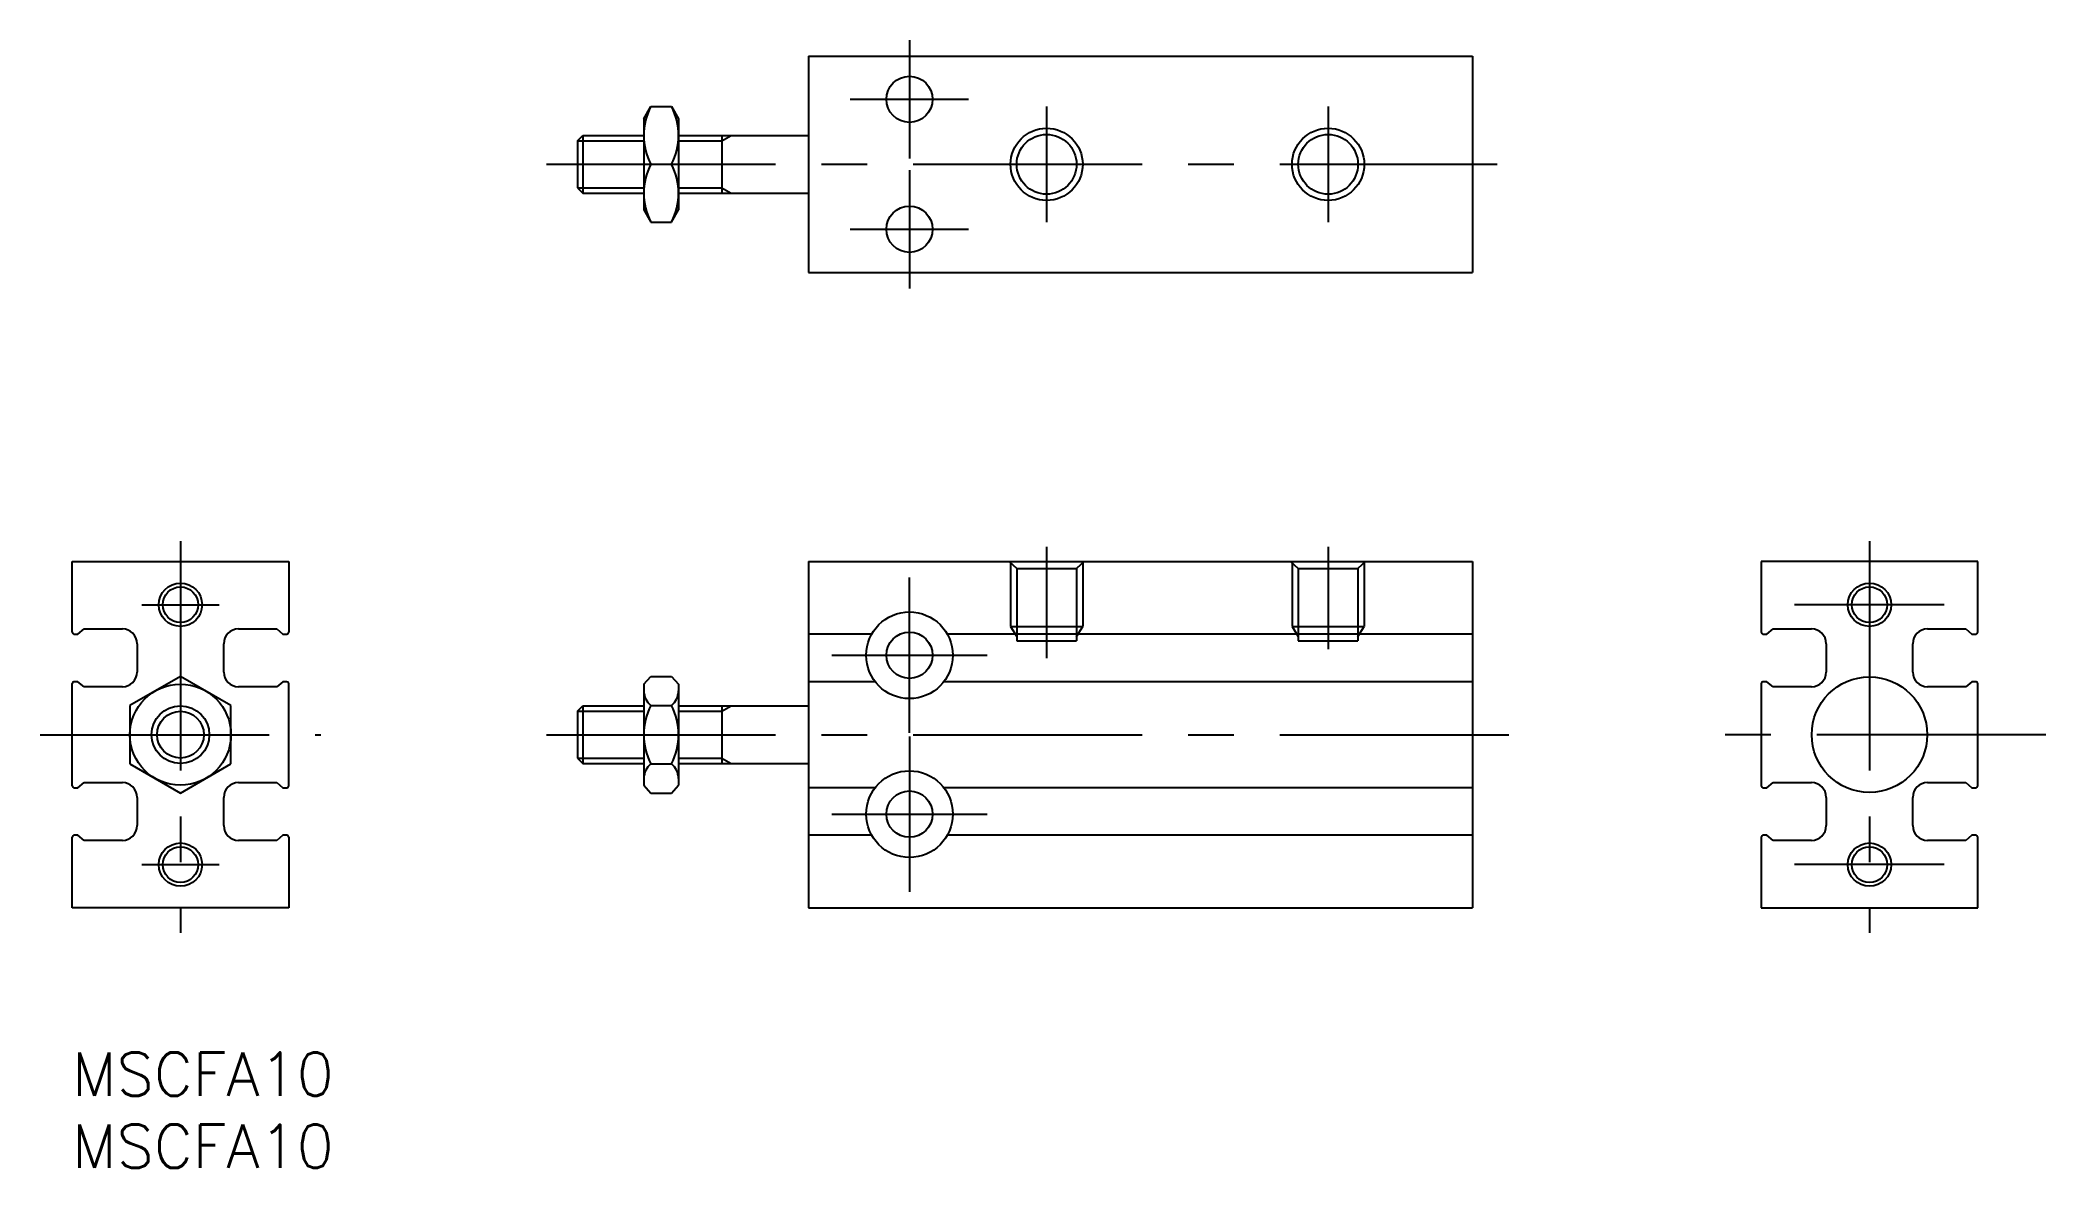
# Model space of a CAD drawing. Extents: x -2 to 137, y -8 to 70.
import ezdxf

# ---------------------------------------------------------------- set-up
doc = ezdxf.new("R2010")
doc.units = 0
doc.header["$LTSCALE"] = 0.5
doc.linetypes.add('CENTER', pattern=[50.8, 31.75, -6.35, 6.35, -6.35])
doc.linetypes.add('DASHED', pattern=[19.05, 12.7, -6.35])
for name, color, linetype in [('MSM_CENTER', 1, 'CENTER'), ('MSM_CONTINUOUS', 7, 'CONTINUOUS'), ('MSM_DASHED', 4, 'DASHED'), ('MSM_NARROW', 5, 'CONTINUOUS'), ('MSM_PART_NUMBER', 7, 'CONTINUOUS')]:
    doc.layers.add(name, color=color, linetype=linetype)
doc.styles.get("Standard").update_dxf_attribs({"font": 'txt.shx', "height": 3, "bigfont": 'bigfont.shx'})

# ---------------------------------------------------------------- blocks, each defined once
blk = doc.blocks.new('*U9')
at = {"layer": 'MSM_PART_NUMBER'}
blk.add_text('MSCFA10', height=3, dxfattribs=at).set_placement((0, -3))
blk = doc.blocks.new('*U10')
at = {"layer": 'MSM_PART_NUMBER'}
blk.add_text('MSCFA10', height=3, dxfattribs=at).set_placement((0, -8))

msp = doc.modelspace()

# ---------------------------------------------------------------- linework, layer by layer
at = {"layer": 'MSM_CENTER'}
for p, q in [((58, 70.1), (58, 61.9)), ((53.9, 66), (62.1, 66)), ((67.5, 65.5), (67.5, 57.5)), ((87, 65.5), (87, 57.5)), ((32.85, 61.5), (98.71, 61.5)), ((58, 61.1), (58, 52.9)), ((53.9, 57), (62.1, 57)), ((7.5, 35.39), (7.5, 8.28)), ((67.5, 35.01), (67.5, 27.3)), ((87, 35.01), (87, 27.92)), ((124.5, 35.39), (124.5, 8.28)), ((58, 22.12), (58, 32.88)), ((4.82, 31), (10.18, 31)), ((129.68, 31), (119.31, 31)), ((52.62, 27.5), (63.38, 27.5)), ((-2.22, 22), (17.22, 22)), ((32.85, 22), (99.92, 22)), ((58, 21.88), (58, 11.12)), ((136.72, 22), (112.28, 22)), ((52.62, 16.5), (63.38, 16.5)), ((4.82, 13), (10.18, 13)), ((129.68, 13), (119.31, 13))]:
    msp.add_line(p, q, dxfattribs=at)
at = {"layer": 'MSM_CONTINUOUS'}
for p, q in [((51, 69), (51, 54)), ((51, 69), (97, 69)), ((97, 69), (97, 54)), ((39.6, 64.65), (40.09, 65.5)), ((40.09, 65.5), (41.51, 65.5)), ((41.51, 65.5), (42, 64.65)), ((39.6, 64.65), (39.6, 58.35)), ((42, 64.65), (42, 58.35)), ((35, 63.12), (35.38, 63.5)), ((35, 63.12), (35, 59.88)), ((35.38, 63.5), (39.6, 63.5)), ((35.38, 63.5), (35.38, 59.5)), ((42, 63.5), (51, 63.5)), ((45, 63.5), (45, 59.5)), ((40.09, 61.5), (41.51, 61.5)), ((35, 59.88), (35.38, 59.5)), ((35.38, 59.5), (39.6, 59.5)), ((42, 59.5), (51, 59.5)), ((39.6, 58.35), (40.09, 57.5)), ((40.09, 57.5), (41.51, 57.5)), ((41.51, 57.5), (42, 58.35)), ((51, 54), (97, 54)), ((0, 34), (15, 34)), ((0, 29.09), (0, 34)), ((15, 34), (15, 29.09)), ((51, 34), (97, 34)), ((51, 34), (51, 10)), ((97, 34), (97, 10)), ((132, 34), (117, 34)), ((117, 34), (117, 29.09)), ((132, 29.09), (132, 34)), ((0.4, 28.97), (0.82, 29.32)), ((0.82, 29.32), (3.48, 29.32)), ((11.52, 29.32), (14.18, 29.32)), ((14.18, 29.32), (14.6, 28.97)), ((117.4, 28.97), (117.82, 29.32)), ((117.82, 29.32), (120.48, 29.32)), ((128.52, 29.32), (131.18, 29.32)), ((131.18, 29.32), (131.6, 28.97)), ((0.12, 28.97), (0.4, 28.97)), ((4.5, 28.3), (4.5, 26.34)), ((10.5, 26.34), (10.5, 28.3)), ((14.6, 28.97), (14.88, 28.97)), ((55.38, 28.97), (51, 28.97)), ((97, 28.97), (60.62, 28.97)), ((117.12, 28.97), (117.4, 28.97)), ((121.5, 28.3), (121.5, 26.34)), ((127.5, 26.34), (127.5, 28.3)), ((131.6, 28.97), (131.88, 28.97)), ((0, 18.45), (0, 25.55)), ((0.4, 25.67), (0.12, 25.67)), ((0.82, 25.32), (0.4, 25.67)), ((3.48, 25.32), (0.82, 25.32)), ((7.5, 26.04), (4, 24.02)), ((11, 24.02), (7.5, 26.04)), ((14.18, 25.32), (11.52, 25.32)), ((14.6, 25.67), (14.18, 25.32)), ((14.88, 25.67), (14.6, 25.67)), ((15, 18.45), (15, 25.55)), ((39.6, 25.5), (40.09, 26.04)), ((39.6, 25.5), (39.6, 18.5)), ((40.09, 26.04), (41.51, 26.04)), ((41.51, 26.04), (42, 25.5)), ((42, 25.5), (42, 18.5)), ((55.62, 25.67), (51, 25.67)), ((97, 25.67), (60.38, 25.67)), ((117, 25.55), (117, 18.45)), ((117.4, 25.67), (117.12, 25.67)), ((117.82, 25.32), (117.4, 25.67)), ((120.48, 25.32), (117.82, 25.32)), ((131.18, 25.32), (128.52, 25.32)), ((131.6, 25.67), (131.18, 25.32)), ((131.88, 25.67), (131.6, 25.67)), ((132, 18.45), (132, 25.55)), ((4, 24.02), (4, 19.98)), ((11, 19.98), (11, 24.02)), ((35, 23.62), (35.38, 24)), ((35, 23.62), (35, 20.38)), ((35.38, 24), (39.6, 24)), ((35.38, 24), (35.38, 20)), ((40.09, 24.02), (41.51, 24.02)), ((42, 24), (51, 24)), ((45, 24), (45, 20)), ((4, 19.98), (7.5, 17.96)), ((7.5, 17.96), (11, 19.98)), ((35, 20.38), (35.38, 20)), ((35.38, 20), (39.6, 20)), ((40.09, 19.98), (41.51, 19.98)), ((42, 20), (51, 20)), ((0.12, 18.33), (0.4, 18.33)), ((0.4, 18.33), (0.82, 18.68)), ((0.82, 18.68), (3.48, 18.68)), ((11.52, 18.68), (14.18, 18.68)), ((14.18, 18.68), (14.6, 18.33)), ((14.6, 18.33), (14.88, 18.33)), ((39.6, 18.5), (40.09, 17.96)), ((41.51, 17.96), (42, 18.5)), ((55.62, 18.33), (51, 18.33)), ((97, 18.33), (60.38, 18.33)), ((117.12, 18.33), (117.4, 18.33)), ((117.4, 18.33), (117.82, 18.68)), ((117.82, 18.68), (120.48, 18.68)), ((128.52, 18.68), (131.18, 18.68)), ((131.18, 18.68), (131.6, 18.33)), ((131.6, 18.33), (131.88, 18.33)), ((4.5, 17.66), (4.5, 15.7)), ((10.5, 15.7), (10.5, 17.66)), ((40.09, 17.96), (41.51, 17.96)), ((121.5, 17.66), (121.5, 15.7)), ((127.5, 15.7), (127.5, 17.66)), ((0, 10), (0, 14.91)), ((0.4, 15.03), (0.12, 15.03)), ((0.82, 14.68), (0.4, 15.03)), ((3.48, 14.68), (0.82, 14.68)), ((14.18, 14.68), (11.52, 14.68)), ((14.6, 15.03), (14.18, 14.68)), ((14.88, 15.03), (14.6, 15.03)), ((15, 14.91), (15, 10)), ((55.38, 15.03), (51, 15.03)), ((97, 15.03), (60.62, 15.03)), ((117, 14.91), (117, 10)), ((117.4, 15.03), (117.12, 15.03)), ((117.82, 14.68), (117.4, 15.03)), ((120.48, 14.68), (117.82, 14.68)), ((131.18, 14.68), (128.52, 14.68)), ((131.6, 15.03), (131.18, 14.68)), ((131.88, 15.03), (131.6, 15.03)), ((132, 10), (132, 14.91)), ((15, 10), (0, 10)), ((51, 10), (97, 10)), ((117, 10), (132, 10))]:
    msp.add_line(p, q, dxfattribs=at)
for centre, radius in [((58, 66), 1.6), ((67.5, 61.5), 2.5), ((87, 61.5), 2.5), ((67.5, 61.5), 2.07), ((87, 61.5), 2.07), ((58, 57), 1.6), ((7.5, 31), 1.5), ((7.5, 31), 1.23), ((124.5, 31), 1.23), ((58, 27.5), 3), ((58, 27.5), 1.6), ((7.5, 22), 3.5), ((124.5, 22), 4), ((7.5, 22), 1.62), ((58, 16.5), 3), ((58, 16.5), 1.6), ((7.5, 13), 1.5), ((7.5, 13), 1.23), ((124.5, 13), 1.23)]:
    msp.add_circle(centre, radius, dxfattribs=at)
for centre, radius, start, end in [((43.92, 63.5), 4.32, 152.427, 207.573), ((37.68, 63.5), 4.32, 332.427, 27.573), ((43.92, 59.5), 4.32, 152.427, 207.573), ((37.68, 59.5), 4.32, 332.427, 27.573), ((3.48, 28.3), 1.02, 0, 90), ((11.52, 28.3), 1.02, 90, 180), ((120.48, 28.3), 1.02, 0, 90), ((128.52, 28.3), 1.02, 90, 180), ((0.12, 29.09), 0.12, 180, 270), ((14.88, 29.09), 0.12, 270, 0), ((117.12, 29.09), 0.12, 180, 270), ((131.88, 29.09), 0.12, 270, 0), ((0.12, 25.55), 0.12, 90, 180), ((3.48, 26.34), 1.02, 270, 0), ((11.52, 26.34), 1.02, 180, 270), ((14.88, 25.55), 0.12, 0, 90), ((40.91, 25.04), 1.31, 180.6034, 231.2096), ((40.69, 25.04), 1.31, 308.7904, 359.3966), ((117.12, 25.55), 0.12, 90, 180), ((120.48, 26.34), 1.02, 270, 0), ((128.52, 26.34), 1.02, 180, 270), ((131.88, 25.55), 0.12, 0, 90), ((44.01, 22), 4.41, 152.6992, 207.3008), ((37.59, 22), 4.41, 332.6992, 27.3008), ((40.91, 18.96), 1.31, 128.7904, 179.3966), ((40.69, 18.96), 1.31, 0.6034, 51.2096), ((0.12, 18.45), 0.12, 180, 270), ((3.48, 17.66), 1.02, 0, 90), ((11.52, 17.66), 1.02, 90, 180), ((14.88, 18.45), 0.12, 270, 0), ((117.12, 18.45), 0.12, 180, 270), ((120.48, 17.66), 1.02, 0, 90), ((128.52, 17.66), 1.02, 90, 180), ((131.88, 18.45), 0.12, 270, 0), ((3.48, 15.7), 1.02, 270, 0), ((11.52, 15.7), 1.02, 180, 270), ((120.48, 15.7), 1.02, 270, 0), ((128.52, 15.7), 1.02, 180, 270), ((0.12, 14.91), 0.12, 90, 180), ((14.88, 14.91), 0.12, 0, 90), ((117.12, 14.91), 0.12, 90, 180), ((131.88, 14.91), 0.12, 0, 90)]:
    msp.add_arc(centre, radius, start, end, dxfattribs=at)
at = {"layer": 'MSM_DASHED'}
for p, q in [((64.9, 34), (65.43, 33.5)), ((65, 33.9), (65, 29.5)), ((65.43, 33.5), (69.57, 33.5)), ((65.43, 33.5), (65.43, 28.5)), ((70.1, 34), (69.57, 33.5)), ((69.57, 33.5), (69.57, 28.5)), ((70, 33.9), (70, 29.5)), ((84.4, 34), (84.93, 33.5)), ((84.5, 33.9), (84.5, 29.5)), ((84.93, 33.5), (89.07, 33.5)), ((84.93, 33.5), (84.93, 28.5)), ((89.6, 34), (89.07, 33.5)), ((89.07, 33.5), (89.07, 28.5)), ((89.5, 33.9), (89.5, 29.5)), ((65, 29.5), (70, 29.5)), ((65, 29.5), (65.43, 28.81)), ((69.57, 28.81), (70, 29.5)), ((84.5, 29.5), (89.5, 29.5)), ((84.5, 29.5), (84.93, 28.81)), ((89.07, 28.81), (89.5, 29.5)), ((65.43, 28.5), (69.57, 28.5)), ((84.93, 28.5), (89.07, 28.5))]:
    msp.add_line(p, q, dxfattribs=at)
at = {"layer": 'MSM_NARROW'}
for p, q in [((35, 63.12), (39.6, 63.12)), ((42, 63.12), (45, 63.12)), ((45, 63.12), (45.66, 63.5)), ((35, 59.88), (39.6, 59.88)), ((42, 59.88), (45, 59.88)), ((45, 59.88), (45.66, 59.5)), ((35, 23.62), (39.6, 23.62)), ((42, 23.62), (45, 23.62)), ((45, 23.62), (45.66, 24)), ((35, 20.38), (39.6, 20.38)), ((42, 20.38), (45, 20.38)), ((45, 20.38), (45.66, 20))]:
    msp.add_line(p, q, dxfattribs=at)
for centre, radius in [((124.5, 31), 1.5), ((7.5, 22), 2), ((124.5, 13), 1.5)]:
    msp.add_circle(centre, radius, dxfattribs=at)

# ---------------------------------------------------------------- block references
at = {"layer": 'MSM_CONTINUOUS'}
for name in ['*U9', '*U10']:
    msp.add_blockref(name, (0, 0), dxfattribs=at)

doc.saveas('drawing.dxf')
